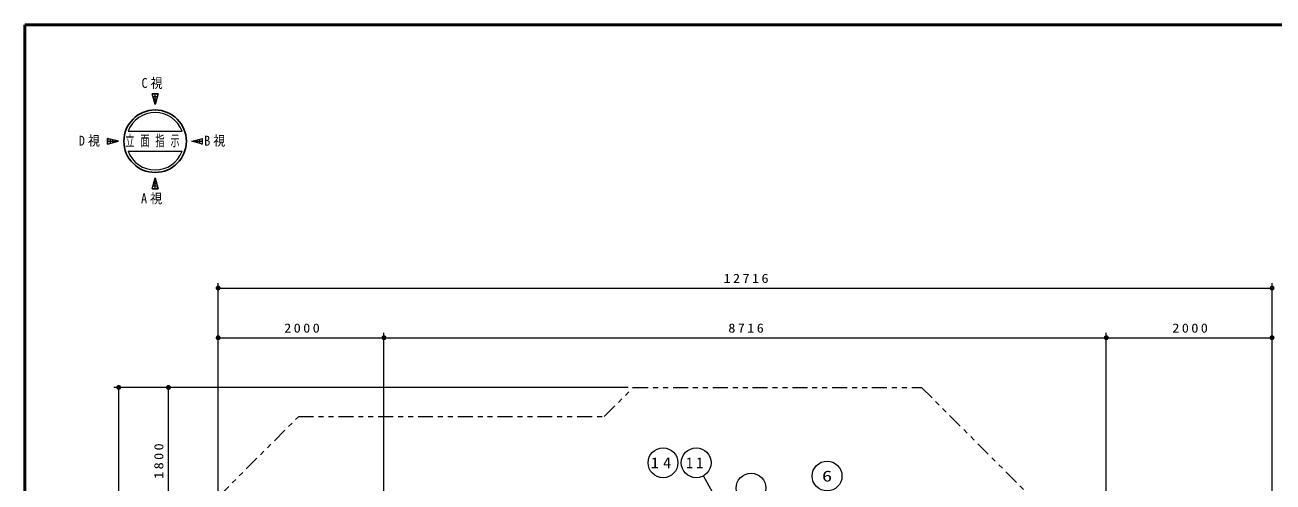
# Model space of a CAD drawing. Units: millimetres on the paper, scale 1:60. Extents: x -385 to 0, y -594 to 267.
# Drawn here: x -385 to -134, y 175.1 to 267 of the extents above; entities that cross this region are included whole.
import ezdxf
from ezdxf.enums import TextEntityAlignment as Align

# ---------------------------------------------------------------- set-up
doc = ezdxf.new("R2010")
doc.units = ezdxf.units.MM
doc.linetypes.add('USER3', pattern=[8, 3, -1, 1, -1, 1, -1])
for name, color, linetype, lineweight in [('1_60', 2, 'Continuous', 25), ('CLASS1', 7, 'Continuous', 13), ('LY_3', 7, 'Continuous', 13)]:
    doc.layers.add(name, color=color, linetype=linetype, lineweight=lineweight)
doc.styles.add('ＭＳ ゴシック', font='')
doc.styles.get('ＭＳ ゴシック').set_extended_font_data('MS Gothic')

# ---------------------------------------------------------------- blocks, each defined once
blk = doc.blocks.new('filled_dot')
at = {"color": 0, "linetype": 'Continuous', "lineweight": -2, "const_width": 1.25}
blk.add_lwpolyline([(-0.625, 0, 1), (0.625, 0, 1)], format="xyb", close=True, dxfattribs=at)

msp = doc.modelspace()

# ---------------------------------------------------------------- linework, layer by layer
at = {"layer": '1_60', "color": 7, "lineweight": 13}
for p, q in [((-346.148, 205.085), (-346.148, 215.085)), ((-346.148, 214.085), (-134.22, 214.085)), ((-134.22, 205.085), (-134.22, 215.085)), ((-346.148, 173.06), (-346.148, 205.085)), ((-346.148, 204.085), (-312.814, 204.085)), ((-312.814, 158.919), (-312.814, 205.085)), ((-312.814, 204.085), (-167.554, 204.085)), ((-167.554, 140.463), (-167.554, 205.085)), ((-167.554, 204.085), (-134.22, 204.085)), ((-134.22, 154.271), (-134.22, 205.085)), ((-357.148, 194.085), (-367.148, 194.085)), ((-366.148, 47.309), (-366.148, 194.085)), ((-263.667, 194.085), (-357.148, 194.085)), ((-356.148, 164.085), (-356.148, 194.085)), ((-238.471, 158.131), (-248.563, 176.311))]:
    msp.add_line(p, q, dxfattribs=at)
at = {"layer": '1_60', "linetype": 'USER3', "lineweight": 13}
for p, q in [((-268.5, 188.252), (-262.667, 194.085)), ((-262.667, 194.085), (-204.718, 194.085)), ((-204.718, 194.085), (-183.332, 172.699)), ((-346.148, 172.06), (-329.956, 188.252)), ((-329.956, 188.252), (-268.5, 188.252))]:
    msp.add_line(p, q, dxfattribs=at)
at = {"layer": '1_60', "color": 7, "lineweight": 13}
for centre in [(-256.691, 178.934), (-250.019, 178.934), (-223.703, 176.262), (-238.996, 173.822)]:
    msp.add_circle(centre, 3, dxfattribs=at)
at = {"layer": 'CLASS1'}
for p, q in [((-358.246, 253.159), (-359.404, 253.159)), ((-358.825, 250.999), (-359.404, 253.159)), ((-359.392, 253.114), (-358.259, 253.114)), ((-359.325, 252.865), (-359.325, 253.159)), ((-359.258, 252.614), (-358.393, 252.614)), ((-359.124, 252.114), (-358.527, 252.114)), ((-358.99, 251.614), (-358.661, 251.614)), ((-358.856, 251.114), (-358.795, 251.114)), ((-358.246, 253.159), (-358.825, 250.999)), ((-358.825, 250.999), (-358.825, 253.159)), ((-358.325, 252.865), (-358.325, 253.159)), ((-368.371, 243.035), (-368.371, 244.192)), ((-366.211, 243.614), (-368.371, 244.192)), ((-368.371, 244.114), (-368.077, 244.114)), ((-368.371, 243.035), (-366.211, 243.614)), ((-368.371, 243.614), (-366.211, 243.614)), ((-368.325, 243.047), (-368.325, 244.18)), ((-367.825, 243.181), (-367.825, 244.046)), ((-367.325, 243.315), (-367.325, 243.912)), ((-366.825, 243.449), (-366.825, 243.778)), ((-366.325, 243.583), (-366.325, 243.644)), ((-364.254, 245.614), (-353.396, 245.614)), ((-351.44, 243.614), (-349.28, 244.192)), ((-349.28, 243.035), (-351.44, 243.614)), ((-351.44, 243.614), (-349.28, 243.614)), ((-351.325, 243.583), (-351.325, 243.644)), ((-350.825, 243.449), (-350.825, 243.778)), ((-350.325, 243.315), (-350.325, 243.912)), ((-349.825, 243.181), (-349.825, 244.046)), ((-349.574, 244.114), (-349.28, 244.114)), ((-349.325, 243.047), (-349.325, 244.18)), ((-349.28, 243.035), (-349.28, 244.192)), ((-368.371, 243.114), (-368.077, 243.114)), ((-364.254, 241.614), (-353.396, 241.614)), ((-349.574, 243.114), (-349.28, 243.114)), ((-359.404, 234.068), (-358.825, 236.228)), ((-358.856, 236.114), (-358.795, 236.114)), ((-358.825, 236.228), (-358.246, 234.068)), ((-358.825, 234.068), (-358.825, 236.228)), ((-359.404, 234.068), (-358.246, 234.068)), ((-359.392, 234.114), (-358.259, 234.114)), ((-359.325, 234.068), (-359.325, 234.362)), ((-359.258, 234.614), (-358.393, 234.614)), ((-359.124, 235.114), (-358.527, 235.114)), ((-358.99, 235.614), (-358.661, 235.614)), ((-358.325, 234.068), (-358.325, 234.362))]:
    msp.add_line(p, q, dxfattribs=at)
at = {"layer": 'CLASS1', "lineweight": 25}
msp.add_circle((-358.825, 243.614), 6.286, dxfattribs=at)
at = {"layer": 'CLASS1'}
for start, end in [(20.22325, 159.77675), (200.22325, 339.77675)]:
    msp.add_arc((-358.825, 243.614), 5.786, start, end, dxfattribs=at)
at = {"layer": 'LY_3', "lineweight": 50}
for p, q in [((-385, 267), (-385, 0)), ((0, 267), (-385, 267))]:
    msp.add_line(p, q, dxfattribs=at)

# ---------------------------------------------------------------- block references
at = {"layer": '1_60', "color": 7, "lineweight": 13, "xscale": 0.4, "yscale": 0.4}
for p in [(-346.148, 214.085), (-346.148, 204.085), (-312.814, 204.085), (-167.554, 204.085)]:
    msp.add_blockref('filled_dot', p, dxfattribs=at)
for p, rotation in [((-134.22, 214.085), 180), ((-312.814, 204.085), 180), ((-167.554, 204.085), 180), ((-134.22, 204.085), 180), ((-366.148, 194.085), 270), ((-356.148, 194.085), 270)]:
    msp.add_blockref('filled_dot', p, dxfattribs=dict(at, rotation=rotation))

# ---------------------------------------------------------------- texts
at = {"layer": '1_60', "color": 7, "style": 'ＭＳ ゴシック', "width": 1.35}
msp.add_text('6', height=2.199, dxfattribs=at).set_placement((-223.703, 176.262), align=Align.MIDDLE_CENTER)
at = {"layer": '1_60', "color": 7, "style": 'ＭＳ ゴシック'}
for s, insert, char_height, attachment_point in [('\\T1.33;\\W1.15;12716', (-239.757, 215.085), 1.833, 8), ('\\T1.33;\\W1.15;2000', (-329.058, 205.085), 1.833, 8), ('\\T1.33;\\W1.15;8716', (-239.756, 205.085), 1.833, 8), ('\\T1.33;\\W1.15;2000', (-150.464, 205.085), 1.833, 8), ('\\T1.5;\\W1.1;14', (-256.691, 178.934), 2.199, 5), ('\\T1.43;\\W0.95;11', (-250.019, 178.934), 2.199, 5)]:
    msp.add_mtext(s, dxfattribs=dict(at, insert=insert, char_height=char_height, attachment_point=attachment_point))
at = {"layer": '1_60', "color": 7, "insert": (-357.148, 179.506), "char_height": 1.833, "attachment_point": 8, "rotation": 90, "style": 'ＭＳ ゴシック'}
msp.add_mtext('\\T1.33;\\W1.15;1800', dxfattribs=at)
at = {"layer": 'CLASS1', "style": 'ＭＳ ゴシック'}
for s, insert, char_height, attachment_point in [('\\T1.5;\\W0.9;C視', (-358.825, 255.219), 1.979, 5), ('\\T1.5;\\W0.9;D視', (-371.431, 243.614), 1.979, 5), ('\\T1.64;\\W0.6;立面指示', (-364.825, 243.614), 2.199, 4), ('\\T1.5;\\W0.9;B視', (-346.22, 243.614), 1.979, 5), ('\\T1.5;\\W0.9;A視', (-358.925, 232.008), 1.979, 5)]:
    msp.add_mtext(s, dxfattribs=dict(at, insert=insert, char_height=char_height, attachment_point=attachment_point))

doc.saveas('drawing.dxf')
